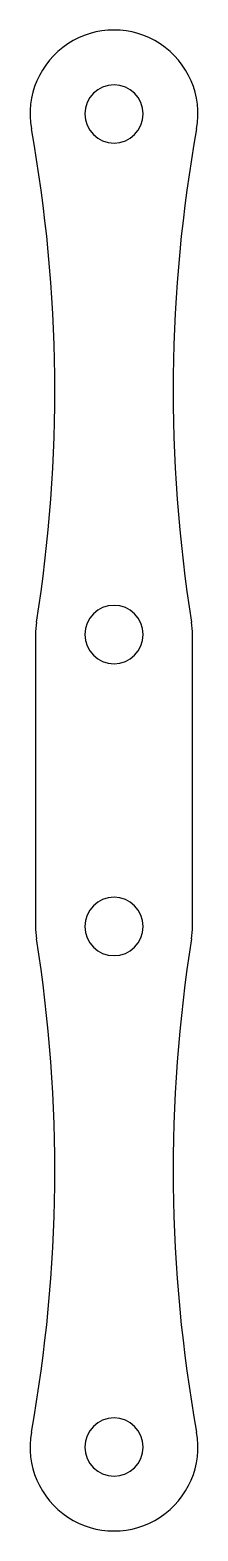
# Model space of a CAD drawing. Header units: millimetres. Extents: x -4.6 to 4.6, y -41.1 to 41.1.
import ezdxf

# ---------------------------------------------------------------- set-up
doc = ezdxf.new("R2010")
doc.units = ezdxf.units.MM
doc.layers.add('CUT', color=7, linetype='Continuous')

msp = doc.modelspace()

# ---------------------------------------------------------------- linework, layer by layer
at = {"layer": 'CUT'}
for p, q in [((-4.3, 8), (-4.3, -8)), ((4.3, -8), (4.3, 8))]:
    msp.add_line(p, q, dxfattribs=at)
for centre, radius, start, end in [((0, 36.532), 4.6, -10.21088, 190.21088), ((0, 36.532), 1.6, 0, 180), ((0, 36.532), 1.6, 180, 360), ((-84.185, 21.368), 80.94, -9.02291, 10.21088), ((84.185, 21.368), 80.94, -190.21088, -170.97709), ((0, 8), 1.6, 0, 180), ((0, 8), 4.3, 170.97709, 180), ((0, 8), 4.3, 0, 9.02291), ((0, 8), 1.6, 180, 360), ((0, -8), 1.6, 0, 180), ((0, -8), 4.3, 180, 189.02291), ((0, -8), 1.6, 180, 360), ((0, -8), 4.3, -9.02291, 0), ((-84.185, -21.368), 80.94, -10.21088, 9.02291), ((84.185, -21.368), 80.94, -189.02291, -169.78912), ((0, -36.532), 1.6, 0, 180), ((0, -36.532), 4.6, 169.78912, 370.21088), ((0, -36.532), 1.6, 180, 360)]:
    msp.add_arc(centre, radius, start, end, dxfattribs=at)

doc.saveas('drawing.dxf')
